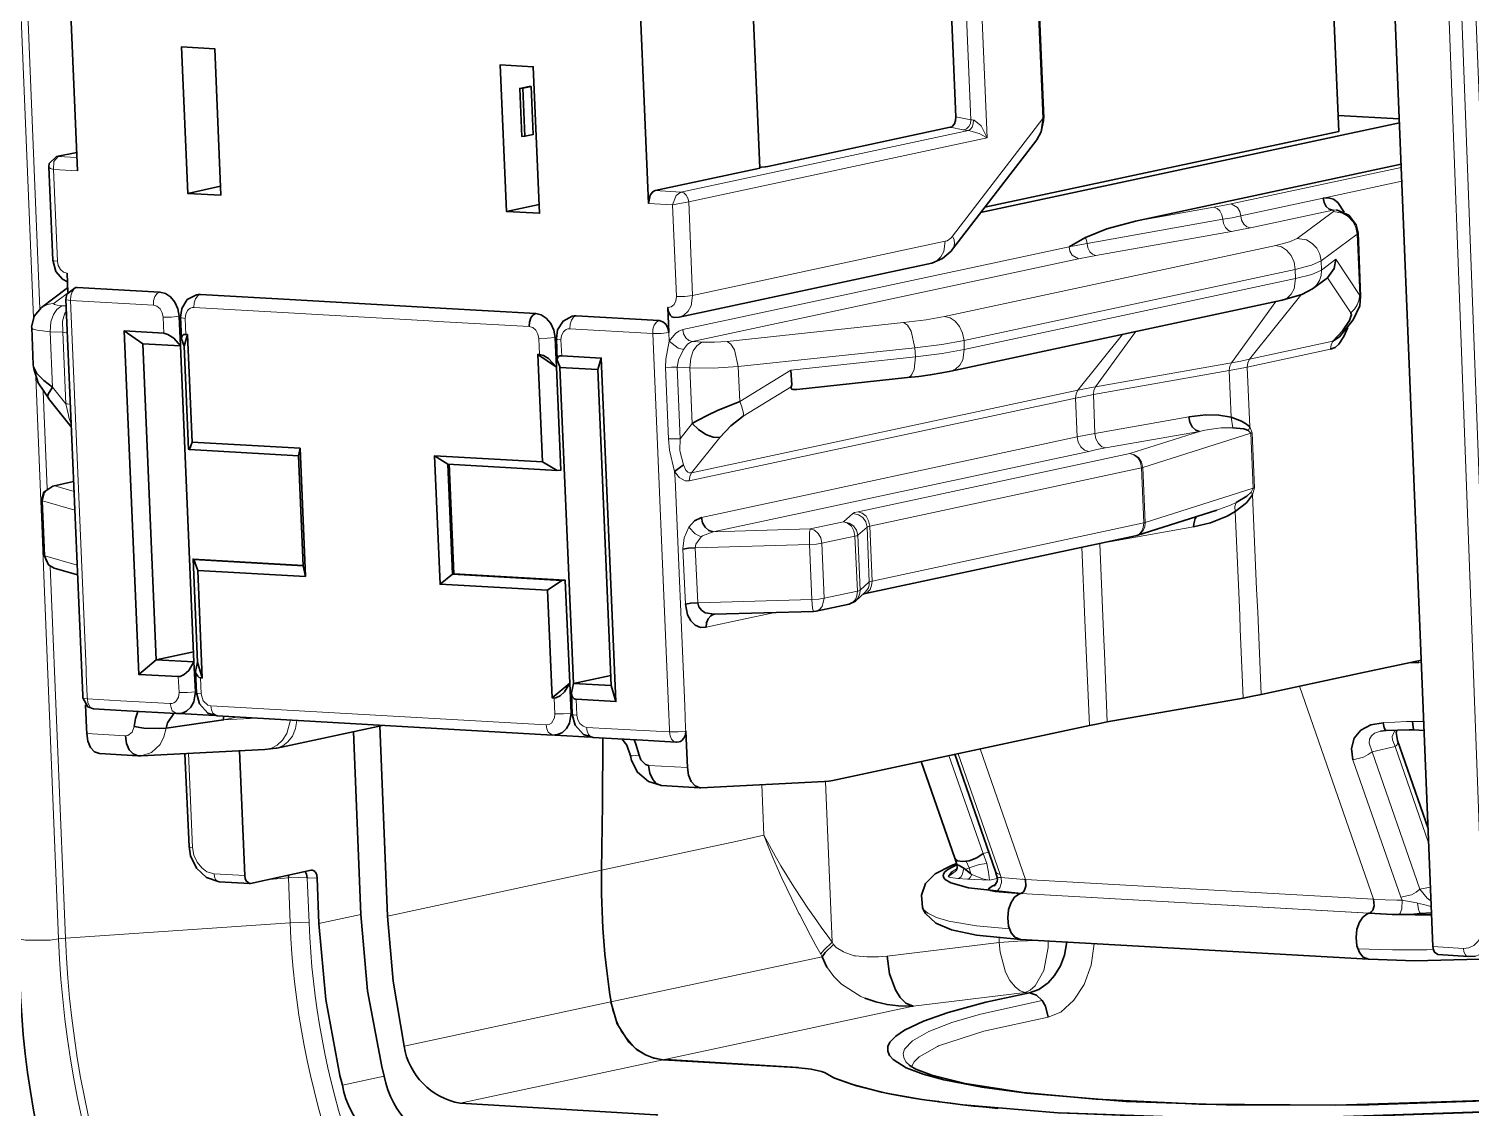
# Model space of a CAD drawing. Header units: millimetres. Extents: x 0 to 174, y 0 to 33.
# Drawn here: x 27.032 to 28.26, y 23.121 to 24.04 of the extents above; entities that cross this region are included whole.
import ezdxf

# ---------------------------------------------------------------- set-up
doc = ezdxf.new("R2010")
doc.units = ezdxf.units.MM
doc.layers.add('PDF_Geomertry', color=7, linetype='Continuous', true_color=0x405f80)

msp = doc.modelspace()

# ---------------------------------------------------------------- linework, layer by layer
at = {"layer": 'PDF_Geomertry', "color": 7, "lineweight": 35}
for points in [[(28.1146, 22.5858), (28.114, 22.5888), (28.1144, 22.5924), (28.1151, 22.5938), (28.1154, 22.5942), (28.116, 22.5946), (28.1567, 22.6299), (28.1944, 22.6699, 0.187054), (28.3565, 23.1888), (28.1872, 27.3611, 0.271753), (27.7608, 28.0757, 0.095127), (27.571, 28.1256), (27.4204, 28.1346), (27.3932, 28.1354), (27.366, 28.1347), (27.339, 28.1324), (27.3125, 28.1285), (27.2958, 28.1253), (27.2911, 28.1242)], [(26.8547, 27.4378), (27.024, 23.2654, 0.342168), (27.5971, 22.5074)], [(28.1471, 27.3603), (28.3164, 23.1879, -0.289356), (28.0133, 22.5775)], [(27.5161, 23.0432, 0.354822), (27.4785, 23.0814), (27.3976, 23.0863, -0.319494), (27.3346, 23.1479), (27.3325, 23.1562), (27.3204, 23.2208), (27.3147, 23.2857), (27.3083, 23.4414)], [(27.3308, 23.4463), (27.3374, 23.2843), (27.3421, 23.2288), (27.3515, 23.1736, 0.319465), (27.3993, 23.125), (27.5658, 23.115), (27.5667, 23.115), (27.5676, 23.1149)], [(27.3619, 23.0786, -0.318774), (27.299, 23.1403), (27.2969, 23.1486), (27.2849, 23.2132), (27.279, 23.2781), (27.2775, 23.3165), (27.2771, 23.3192), (27.2763, 23.3213), (27.2756, 23.3221), (27.2749, 23.3228), (27.274, 23.3232), (27.2732, 23.3233), (27.2725, 23.3233), (27.2208, 23.3122), (27.2204, 23.3121), (27.22, 23.3121), (27.2171, 23.3142), (27.2161, 23.3164), (27.2158, 23.319), (27.2115, 23.425)]]:
    msp.add_lwpolyline(points, format="xyb", dxfattribs=at)
at = {"layer": 'PDF_Geomertry', "color": 7, "lineweight": 13}
for points in [[(28.2106, 22.6888, 0.187268), (28.3688, 23.1951), (28.3697, 23.1958), (28.3707, 23.1964), (28.2012, 27.3688), (28.2004, 27.3682), (28.1994, 27.3676, 0.2722), (27.7833, 28.065)], [(28.144, 22.5436, 0.29997), (28.4861, 23.2122), (28.591, 23.2347), (28.4217, 27.4071), (28.3168, 27.3846)], [(28.431, 23.209), (28.4601, 23.2092), (28.4861, 23.2122), (28.3168, 27.3846), (28.2908, 27.3817), (28.2617, 27.3814), (28.431, 23.209, -0.28073), (28.1314, 22.5878)], [(28.1151, 22.5939), (28.1064, 22.5899, 0.242631), (28.3518, 23.1876), (28.3565, 23.1888), (28.3688, 23.1951), (28.1994, 27.3676), (28.1872, 27.3611), (28.1825, 27.3601)], [(27.3976, 22.9074, -0.146976), (27.2706, 23.2786), (27.269, 23.3169), (27.2775, 23.3165)], [(27.2706, 23.2786), (27.2629, 23.2788), (27.2546, 23.2785, 0.151307), (27.3915, 22.8886)]]:
    msp.add_lwpolyline(points, format="xyb", dxfattribs=at)
at = {"layer": 'PDF_Geomertry', "color": 7, "lineweight": 35}
for points in [[(28.2633, 23.2503), (28.2575, 23.2499), (28.2315, 23.2515), (28.2286, 23.2535), (28.2276, 23.2557), (28.2272, 23.2583), (28.1785, 24.4601), (28.1797, 24.4658), (28.1811, 24.4679), (28.1819, 24.4686), (28.1829, 24.4689), (28.2346, 24.48), (28.2354, 24.4803), (28.2364, 24.481), (28.2378, 24.4829), (28.2387, 24.4857), (28.239, 24.4888), (28.1212, 27.3899)], [(28.1294, 24.3678), (28.1471, 23.9524), (27.8458, 23.8879)], [(27.8938, 23.9521), (27.8953, 23.9615), (27.8951, 23.9633), (27.8957, 23.9635), (27.896, 23.9636), (27.896, 23.9636), (27.8824, 24.2853)], [(27.0629, 24.1664), (27.0735, 23.9188)], [(27.6542, 23.9217), (27.6558, 23.9219), (27.6589, 23.9222), (27.6612, 23.9226), (27.8162, 23.956), (27.8174, 23.9562), (27.8183, 23.9569), (27.8199, 23.959), (27.821, 23.9618), (27.8211, 23.9649), (27.8125, 24.1676), (27.8124, 24.1693)], [(27.6451, 24.1335), (27.6542, 23.9211), (27.5651, 23.9021), (27.564, 23.9017), (27.5629, 23.9008), (27.5611, 23.8983), (27.5596, 23.8911), (27.549, 24.1388), (27.5501, 24.1322), (27.5525, 24.1267), (27.5556, 24.1232), (27.5599, 24.1217), (27.5835, 24.1203)], [(27.1674, 23.8997), (27.1956, 23.8982), (27.1903, 24.0229), (27.1621, 24.0246), (27.1674, 23.8997), (27.1953, 23.9057)], [(27.4386, 23.8843), (27.4669, 23.8828), (27.4615, 24.0075), (27.4333, 24.0092), (27.4386, 23.8843), (27.4665, 23.8903)], [(27.4525, 23.9892), (27.4543, 23.9483), (27.4614, 23.9499), (27.4597, 23.9907)], [(27.4499, 23.989), (27.4517, 23.9482), (27.4543, 23.9483)], [(28.1986, 23.9631), (28.1465, 23.966)], [(27.8422, 23.8833), (28.1988, 23.9597)], [(27.8939, 23.9522), (27.8958, 23.9617), (27.8958, 23.9636)], [(27.89, 23.9454), (27.8183, 23.8521), (27.8171, 23.8504), (27.8097, 23.8442), (27.8007, 23.8404), (27.5856, 23.7944), (27.5813, 23.794), (27.5793, 23.7947), (27.5783, 23.7956), (27.5776, 23.7967), (27.5764, 23.7993), (27.576, 23.8026), (27.5768, 23.7811), (27.5761, 23.785), (27.5742, 23.7882), (27.5717, 23.7904), (27.5686, 23.7914), (27.4981, 23.7954), (27.4964, 23.7954), (27.4947, 23.7951), (27.4868, 23.791), (27.4822, 23.7835), (27.4811, 23.776), (27.4819, 23.7576)], [(27.0728, 23.9346), (27.0557, 23.931), (27.0494, 23.9251), (27.0492, 23.9224), (27.0525, 23.8428), (27.0551, 23.8332), (27.0608, 23.8265), (27.065, 23.8243)], [(28.2003, 23.9246), (27.974, 23.8761), (27.9496, 23.8696), (27.9315, 23.8622), (27.9229, 23.8574), (27.9175, 23.8542)], [(28.1517, 23.8836), (28.1463, 23.8919), (28.1425, 23.8947), (28.1382, 23.8958), (28.1338, 23.8956), (28.1346, 23.8918), (28.1364, 23.8886), (28.139, 23.8863), (28.1421, 23.8854)], [(28.1453, 23.8856), (28.1556, 23.8811), (28.1619, 23.8728), (28.1635, 23.8661), (28.1657, 23.8118), (28.165, 23.8128)], [(27.8168, 23.7483), (28.0989, 23.8087), (28.1157, 23.8135), (28.1247, 23.8183), (28.1365, 23.8269), (28.1376, 23.8279), (28.1432, 23.8358), (28.1447, 23.8436)], [(27.0653, 23.8154), (27.0646, 23.8317)], [(27.049, 23.725), (27.0401, 23.7385), (27.0362, 23.7503), (27.0358, 23.7536), (27.0346, 23.7854), (27.0344, 23.7858), (27.0367, 23.7951), (27.0428, 23.8025), (27.0651, 23.8192)], [(27.4579, 23.7864), (27.4582, 23.7901), (27.4594, 23.7936), (27.4612, 23.7961), (27.4624, 23.7969), (27.4635, 23.7974), (27.3825, 23.8019), (27.2592, 23.809), (27.1781, 23.8136), (27.1764, 23.8136), (27.1747, 23.8133), (27.1669, 23.8092), (27.1622, 23.8017), (27.1612, 23.7942), (27.1619, 23.7758)], [(28.1574, 23.7981), (28.1575, 23.7976), (28.1578, 23.7964), (28.1575, 23.7949), (28.1562, 23.7914), (28.1504, 23.7826), (28.1421, 23.7738), (28.1476, 23.7775), (28.1593, 23.7919), (28.1649, 23.8038), (28.1657, 23.8119)], [(27.4818, 23.6638), (27.4849, 23.6639), (27.4811, 23.7517), (27.4653, 23.7626), (27.4668, 23.7625), (27.4703, 23.7615), (27.4743, 23.7592), (27.4811, 23.7517), (27.48, 23.7769), (27.4789, 23.7832), (27.4764, 23.7889), (27.4725, 23.7933), (27.4682, 23.7962), (27.4635, 23.7974)], [(27.129, 23.7717), (27.1611, 23.7699), (27.1554, 23.7764), (27.1504, 23.7794), (27.1479, 23.7804), (27.1469, 23.7807), (27.1132, 23.7826), (27.1256, 23.4901), (27.1593, 23.4882), (27.1608, 23.4883), (27.1644, 23.49), (27.1682, 23.4935), (27.1726, 23.5007), (27.1404, 23.5025), (27.1256, 23.4901)], [(27.1722, 23.5093), (27.1404, 23.5025), (27.129, 23.7717), (27.1132, 23.7826)], [(28.1547, 23.7854), (28.1515, 23.7778), (28.1471, 23.7713), (28.1439, 23.7685), (28.1401, 23.7669)], [(27.1688, 23.6815), (27.1681, 23.6818), (27.1643, 23.7696)], [(27.1797, 23.4871), (27.1758, 23.5786), (27.2675, 23.5735), (27.2629, 23.6826), (27.1711, 23.6879), (27.1672, 23.7796)], [(27.4692, 23.671), (27.4653, 23.7626)], [(27.5193, 23.7594), (27.4857, 23.7614), (27.484, 23.7613), (27.4833, 23.761), (27.4828, 23.7606), (27.4824, 23.76), (27.4821, 23.7593), (27.4819, 23.7576), (27.4843, 23.7514)], [(27.5318, 23.4669), (27.5193, 23.7594), (27.5164, 23.7496)], [(27.0361, 23.7521), (27.039, 23.7462), (27.0449, 23.7403), (27.0521, 23.7347), (27.0486, 23.7288), (27.0482, 23.7265), (27.0488, 23.7249), (27.0682, 23.7008)], [(27.5275, 23.4892), (27.4957, 23.4824), (27.5278, 23.4806), (27.5164, 23.7496), (27.4842, 23.7514), (27.4957, 23.4824), (27.494, 23.4743), (27.4943, 23.4721), (27.4951, 23.4704), (27.4957, 23.4699), (27.4964, 23.4693), (27.4972, 23.469), (27.4981, 23.4689), (27.5318, 23.4669), (27.5278, 23.4806)], [(27.6807, 23.7492), (27.6815, 23.7368), (27.6811, 23.735), (27.681, 23.7344), (27.681, 23.734), (27.681, 23.7336), (27.6813, 23.7333), (27.6817, 23.7331), (27.6828, 23.7326), (27.6835, 23.7326), (27.6857, 23.7326)], [(27.6857, 23.7328), (27.78, 23.7428), (27.7897, 23.7439), (27.7994, 23.7451), (27.8092, 23.7468), (27.8168, 23.7482)], [(27.6372, 23.7224), (27.6281, 23.7189), (27.6189, 23.715), (27.61, 23.7108), (27.6012, 23.7062), (27.5968, 23.7038), (27.6021, 23.6985), (27.6083, 23.6943), (27.6147, 23.6921), (27.6203, 23.6918)], [(27.6401, 23.7099), (27.6296, 23.7018), (27.6203, 23.6919)], [(28.0285, 23.6969), (28.0253, 23.6982), (28.0224, 23.701), (28.0204, 23.7049), (28.0196, 23.7094), (28.034, 23.711), (28.0449, 23.7108), (28.0556, 23.7092), (28.0644, 23.7058), (28.0685, 23.7033), (28.0713, 23.7008)], [(28.0569, 23.7001), (28.0662, 23.6993), (28.0704, 23.6978)], [(27.1711, 23.6879), (27.1688, 23.6815), (27.2617, 23.6763), (27.2629, 23.6826)], [(27.2657, 23.5826), (27.2617, 23.6763)], [(27.4776, 23.4701), (27.4737, 23.5617), (27.3821, 23.5669), (27.3774, 23.6761)], [(27.3821, 23.5669), (27.3928, 23.5754), (27.3887, 23.669)], [(27.4737, 23.5617), (27.4857, 23.5701), (27.3928, 23.5754), (27.3939, 23.5757), (27.39, 23.6693)], [(27.5893, 23.6686), (27.5818, 23.6629), (27.5818, 23.6629)], [(27.0701, 23.6543), (27.0524, 23.6504), (27.0449, 23.6453), (27.0429, 23.6383), (27.045, 23.5915), (27.0488, 23.5833), (27.0535, 23.5807), (27.0736, 23.5749)], [(28.0738, 23.6431), (28.0685, 23.6363), (28.059, 23.6288), (28.0521, 23.6249), (28.0379, 23.6193), (28.0235, 23.6158), (28.0236, 23.6183), (28.025, 23.6229), (28.0263, 23.6246)], [(28.0726, 23.6454), (28.0688, 23.6419), (28.0597, 23.6365)], [(27.5938, 23.6156), (27.5987, 23.621), (27.6046, 23.6238), (27.6056, 23.6193), (27.6078, 23.6154), (27.611, 23.6126), (27.6146, 23.6115)], [(28.0433, 23.63), (27.9753, 23.6085), (27.9742, 23.6082), (27.7429, 23.5586), (27.7424, 23.5585)], [(27.5994, 23.5979), (27.5936, 23.5975), (27.5889, 23.5968)], [(27.1757, 23.5006), (27.1719, 23.5883), (27.1726, 23.5879)], [(27.1719, 23.5883), (27.2657, 23.5829)], [(27.2675, 23.5735), (27.2657, 23.5826), (27.1726, 23.5879), (27.1758, 23.5786)], [(27.3939, 23.5757), (27.4887, 23.5703)], [(27.174, 23.4925), (27.1749, 23.4743), (27.1774, 23.465), (27.1844, 23.4572), (27.1924, 23.4547), (27.4778, 23.4385), (27.4821, 23.4388), (27.4863, 23.4406), (27.4897, 23.4439), (27.4924, 23.4485), (27.4936, 23.4572), (27.4925, 23.4825), (27.4887, 23.5703), (27.4857, 23.5701)], [(27.6156, 23.5413), (27.614, 23.5407), (27.6126, 23.5399), (27.6104, 23.5375), (27.609, 23.534), (27.6086, 23.5303), (27.6039, 23.5301), (27.5994, 23.5321), (27.5957, 23.5356), (27.5928, 23.5408), (27.591, 23.55), (27.5956, 23.5507), (27.6015, 23.5511), (27.6024, 23.5476), (27.6047, 23.5447), (27.6079, 23.5426), (27.6154, 23.5413), (27.7001, 23.5436), (27.7022, 23.5439), (27.7304, 23.55), (27.7357, 23.5526), (27.7438, 23.5597)], [(27.5122, 23.4365), (27.5546, 23.4342), (27.5829, 23.4325), (27.5833, 23.4325), (27.5856, 23.4326), (27.5868, 23.4331), (27.5879, 23.4337), (27.5897, 23.4358), (27.591, 23.4386), (27.5912, 23.4419), (27.5926, 23.4108), (27.5936, 23.4042), (27.596, 23.3988), (27.5992, 23.3953), (27.6033, 23.3936), (27.6037, 23.3936), (27.604, 23.3936), (27.7093, 23.3989), (27.7129, 23.3992), (27.7164, 23.3999), (27.9349, 23.4467), (27.9422, 23.4481), (27.95, 23.4496), (28.0657, 23.47), (28.0736, 23.4715), (28.081, 23.4731), (28.1653, 23.4911), (28.2174, 23.5022)], [(28.2081, 23.5003), (28.215, 23.5)], [(27.494, 23.4743), (27.4947, 23.4561), (27.4972, 23.4468), (27.5043, 23.439), (27.5124, 23.4365)], [(27.1143, 23.4379), (27.1153, 23.4314), (27.1176, 23.426), (27.1208, 23.4225), (27.125, 23.4208), (27.0921, 23.4228), (27.0879, 23.4243), (27.0847, 23.4278), (27.0824, 23.4333), (27.0814, 23.4399), (27.0811, 23.4446), (27.0803, 23.4642)], [(27.1249, 23.4586), (27.1228, 23.4525), (27.1217, 23.4457)], [(27.1554, 23.4568), (27.15, 23.449), (27.1489, 23.4442), (27.1979, 23.4514), (27.1979, 23.4529), (27.1981, 23.4544)], [(27.1903, 23.455), (27.16, 23.4567)], [(28.21, 23.4501), (28.2106, 23.4429), (28.2197, 23.4424)], [(27.149, 23.4444), (27.1433, 23.4439), (27.1301, 23.4443), (27.1217, 23.4458)], [(27.1251, 23.4208), (27.1278, 23.4208), (27.2329, 23.4261), (27.2426, 23.4274), (27.2431, 23.4274), (27.3332, 23.4467)], [(27.5103, 23.4368), (27.4799, 23.4385)], [(28.2106, 23.4429), (28.2071, 23.4428), (28.1972, 23.4425), (28.1874, 23.4422), (28.1872, 23.4422), (28.1868, 23.4425), (28.1865, 23.4431), (28.1858, 23.4446), (28.185, 23.449), (28.1743, 23.4472), (28.1658, 23.4425), (28.1601, 23.4357), (28.1578, 23.4269), (28.1592, 23.4175)], [(28.1874, 23.4422), (28.1826, 23.4418)], [(28.2232, 23.359), (28.1972, 23.4337), (28.1961, 23.4406), (28.1964, 23.4425)], [(27.5196, 23.3233), (27.5203, 23.3797), (27.5208, 23.436)], [(27.5706, 23.3956), (27.5594, 23.3988), (27.5501, 23.4068), (27.5451, 23.4169), (27.5443, 23.4207), (27.541, 23.4299), (27.5368, 23.4351)], [(27.5472, 23.4346), (27.5489, 23.4307), (27.5515, 23.4212), (27.5529, 23.4174), (27.5571, 23.4133), (27.5596, 23.4126), (27.5607, 23.4061), (27.5631, 23.4007), (27.5662, 23.3971), (27.5704, 23.3956), (27.6033, 23.3936)], [(27.2201, 23.3121), (27.194, 23.3136), (27.1832, 23.3171), (27.1747, 23.325), (27.1697, 23.3357), (27.1685, 23.3435), (27.165, 23.4226)], [(27.8203, 23.3336), (27.7917, 23.416)], [(27.8203, 23.4221), (27.8549, 23.3224), (27.8565, 23.316), (27.8564, 23.3139), (27.8539, 23.3099)], [(27.8762, 23.2643), (27.8388, 23.2681), (27.8174, 23.2725), (27.804, 23.2783), (27.7954, 23.2865), (27.794, 23.2888), (27.7928, 23.2917), (27.7918, 23.3021), (27.7954, 23.3121), (27.8035, 23.3203), (27.8168, 23.3272), (27.8218, 23.329)], [(28.2261, 23.2854), (28.2221, 23.2854), (28.2122, 23.2854), (28.2024, 23.2856), (28.1925, 23.2858), (28.1826, 23.2861), (28.1728, 23.2867), (28.1711, 23.286), (28.1676, 23.2835), (28.1647, 23.2792), (28.1625, 23.2731), (28.1618, 23.266), (28.1625, 23.259), (28.1647, 23.2533), (28.1678, 23.2494), (28.1725, 23.2475), (27.8761, 23.2643), (27.8714, 23.2663), (27.8683, 23.2701), (27.8661, 23.2758), (27.8654, 23.2829), (27.8661, 23.29), (27.8683, 23.296), (27.8712, 23.3004), (27.8747, 23.3029), (27.8764, 23.3035), (27.8319, 23.3083), (27.8168, 23.3126), (27.8122, 23.3154), (27.811, 23.3168), (27.8104, 23.319), (27.8107, 23.32), (27.8119, 23.3219), (27.8143, 23.324), (27.8222, 23.3281)], [(27.8339, 23.3203), (27.8293, 23.3239), (27.8279, 23.325), (27.8239, 23.3274), (27.8226, 23.3279), (27.8222, 23.3281), (27.8221, 23.3282), (27.8203, 23.3338), (27.8204, 23.3332), (27.8213, 23.3322), (27.8226, 23.3315), (27.8267, 23.3308), (27.8325, 23.3315), (27.8389, 23.3339), (27.8443, 23.3375)], [(27.8224, 23.3253), (27.8221, 23.3282)], [(27.2531, 23.3168), (27.2531, 23.3192)], [(27.269, 23.3169), (27.2685, 23.3199), (27.2674, 23.3222)], [(27.8176, 23.3219), (27.8149, 23.3181)], [(27.8215, 23.3232), (27.8224, 23.3251)], [(27.8804, 23.3156), (27.8808, 23.3099), (27.8797, 23.3064), (27.8787, 23.305), (27.8776, 23.304), (27.8765, 23.3035), (27.8651, 23.3043), (27.8547, 23.3053), (27.8506, 23.306), (27.8493, 23.3067), (27.849, 23.3069), (27.849, 23.3074), (27.849, 23.3076), (27.8496, 23.3082), (27.8525, 23.31), (27.8551, 23.3111)], [(27.8779, 23.3161), (27.8781, 23.3158)], [(28.2261, 23.2872), (28.2168, 23.2864), (28.2081, 23.2858), (28.1983, 23.2857), (28.1926, 23.2858), (28.1828, 23.2863), (28.1729, 23.2867), (28.1742, 23.2872), (28.1751, 23.2881), (28.1761, 23.2894), (28.1772, 23.2931), (28.1768, 23.2988)], [(27.7171, 23.26), (27.71, 23.2532), (27.7074, 23.2497), (27.7114, 23.2408), (27.7118, 23.2403)], [(27.8918, 23.2218), (27.8997, 23.2275), (27.9051, 23.2336), (27.9103, 23.2419), (27.9137, 23.2511), (27.9153, 23.2608), (27.9153, 23.2621)], [(27.7438, 23.2143), (27.7531, 23.2113), (27.7626, 23.209), (27.7724, 23.2078), (27.7822, 23.2075), (27.7847, 23.2076), (27.7787, 23.2103), (27.7739, 23.2151), (27.7699, 23.2214), (27.7647, 23.2351), (27.7626, 23.2501)], [(28.2893, 23.2481), (28.2119, 23.2462), (28.1726, 23.2475)], [(28.2881, 23.1276), (28.1726, 23.1236), (28.0597, 23.1233), (27.966, 23.1265), (27.8813, 23.1335), (27.8433, 23.1386), (27.8108, 23.1449), (27.7932, 23.1497), (27.779, 23.1551), (27.7679, 23.1621), (27.7647, 23.1657), (27.7632, 23.1694), (27.7633, 23.1732), (27.7651, 23.1771), (27.77, 23.1822), (27.7774, 23.1872), (27.7935, 23.1949), (27.8146, 23.2022), (27.8467, 23.211), (27.8839, 23.219)], [(27.8996, 23.1982), (27.8975, 23.2076), (27.8947, 23.2125), (27.8897, 23.2171), (27.8839, 23.219), (27.8917, 23.2218)], [(27.8568, 23.1206), (27.8471, 23.1215), (27.8372, 23.1225), (27.8364, 23.1226), (27.8267, 23.1236), (27.8169, 23.1249), (27.8071, 23.1261), (27.8063, 23.1263), (27.7964, 23.1275), (27.7867, 23.129), (27.7769, 23.1307), (27.7674, 23.1325), (27.7579, 23.1344), (27.7332, 23.1408), (27.7188, 23.1461), (27.7179, 23.1464), (27.7093, 23.151), (27.7068, 23.1521), (27.6981, 23.154), (27.6849, 23.1553), (27.5719, 23.1619), (27.5642, 23.1633), (27.5569, 23.1661), (27.5494, 23.1707), (27.5429, 23.1769), (27.5329, 23.1925), (27.5276, 23.2113)], [(28.2881, 23.1278), (28.1446, 23.1233), (28.0281, 23.1243), (27.9403, 23.1285), (27.8786, 23.1342), (27.829, 23.1417), (27.8007, 23.1488), (27.7871, 23.154), (27.7822, 23.1569), (27.7815, 23.1575)], [(28.2694, 23.1175), (28.126, 23.1129), (28.005, 23.1132), (27.9099, 23.1169), (28.0196, 23.1129), (28.1575, 23.1135), (28.2694, 23.1175), (28.2696, 23.1174), (28.1438, 23.1131), (28.0215, 23.1128), (27.9081, 23.1168), (27.8272, 23.1236), (27.7922, 23.1282), (27.7618, 23.1336), (27.7367, 23.1399), (27.7174, 23.1467), (27.7093, 23.151)]]:
    msp.add_lwpolyline(points, dxfattribs=at)
at = {"layer": 'PDF_Geomertry', "color": 7, "lineweight": 13}
for points in [[(28.1785, 24.4601), (28.2085, 24.4581), (28.2146, 24.4564), (28.2192, 24.4531), (28.2229, 24.4482), (28.2256, 24.4421), (28.2265, 24.4356), (28.2697, 23.2769), (28.2683, 23.2679), (28.2658, 23.2629), (28.2622, 23.2593), (28.2579, 23.2572), (28.2532, 23.2567), (28.2272, 23.2583)], [(28.2532, 23.2567), (28.2537, 23.2538), (28.2549, 23.2514), (28.2556, 23.2506), (28.2565, 23.25), (28.2574, 23.2499), (28.2583, 23.2499), (28.2637, 23.2503), (28.2689, 23.2524), (28.2733, 23.256), (28.2771, 23.261), (28.2796, 23.2672), (28.2807, 23.2775), (28.2949, 23.2806), (28.2483, 24.4385), (28.2375, 24.4361), (28.2807, 23.2775), (28.2756, 23.2769), (28.2697, 23.2769)], [(27.036, 23.7936), (27.0143, 24.3257)], [(27.0414, 23.8014), (27.0201, 24.3253)], [(27.8183, 23.8521), (27.8194, 23.8543), (27.8199, 23.8569), (27.8196, 23.86), (27.8183, 23.8632), (27.8951, 23.9633), (27.8815, 24.2849), (27.8821, 24.2851), (27.8822, 24.2851), (27.8824, 24.2853)], [(27.5421, 24.2663), (27.5525, 24.2594), (27.5576, 24.2533), (27.5617, 24.246), (27.5644, 24.2378), (27.5656, 24.2292), (27.5729, 24.2293), (27.5793, 24.23), (27.5838, 24.1267), (27.8379, 24.1811), (27.8479, 23.9471), (27.5938, 23.8926), (27.5971, 23.8128), (27.5906, 23.8119), (27.5833, 23.8119), (27.58, 23.8899), (27.5596, 23.8911)], [(27.8275, 23.9538), (27.8293, 23.9535), (27.8318, 23.9533), (27.8326, 23.9536), (27.8336, 23.9543), (27.835, 23.9562), (27.836, 23.959), (27.8362, 23.9621), (27.835, 23.9622), (27.834, 23.9624), (27.8254, 24.1651), (27.8264, 24.165), (27.8275, 24.1649), (27.8272, 24.1674), (27.8262, 24.1696), (27.825, 24.171), (27.8235, 24.1717)], [(27.8211, 23.9649), (27.834, 23.9624), (27.8336, 23.9593), (27.8322, 23.9565), (27.8301, 23.9546), (27.8289, 23.954), (27.8275, 23.9538), (27.8162, 23.956)], [(27.8362, 23.9621), (27.8368, 23.9619), (27.8426, 23.9571), (27.8479, 23.9471), (27.8411, 23.9506), (27.8318, 23.9533), (27.5871, 23.9008), (27.5651, 23.9021)], [(27.0557, 23.931), (27.0564, 23.931), (27.0571, 23.931), (27.0533, 23.9268), (27.0531, 23.9199), (27.0504, 23.921), (27.0494, 23.9217), (27.0492, 23.9221), (27.0492, 23.9224)], [(27.0729, 23.9301), (27.0571, 23.931), (27.0728, 23.9344)], [(27.0525, 23.8428), (27.0525, 23.8428), (27.0525, 23.8426), (27.0526, 23.8426), (27.0528, 23.8425), (27.0536, 23.8422), (27.0564, 23.8419), (27.0531, 23.9199), (27.0735, 23.9188)], [(28.0408, 23.8879), (28.0483, 23.8893), (28.0554, 23.8907), (28.2003, 23.9218)], [(28.2008, 23.91), (28.1338, 23.8956), (28.0636, 23.8806), (28.0629, 23.8843), (28.061, 23.8876), (28.0554, 23.8907)], [(27.974, 23.8761), (28.0408, 23.8879), (28.0436, 23.8869), (28.046, 23.8847), (28.0476, 23.8814), (28.0483, 23.8776), (28.0563, 23.879), (28.0636, 23.8806), (28.0644, 23.8768), (28.0662, 23.8735), (28.0689, 23.8712), (28.0719, 23.8704)], [(28.1426, 23.8842), (28.1428, 23.8843), (28.1429, 23.8846), (28.1429, 23.8846), (28.1429, 23.8847), (28.1429, 23.8847), (28.1429, 23.8849), (28.1428, 23.885), (28.1424, 23.8853), (28.1421, 23.8854), (28.0719, 23.8704), (28.0642, 23.8688), (28.0558, 23.8672)], [(28.0989, 23.8087), (28.1031, 23.8104), (28.1067, 23.8138), (28.1092, 23.8183), (28.1104, 23.8271), (28.1243, 23.8307), (28.1324, 23.8344), (28.1321, 23.8422), (28.1628, 23.865), (28.1617, 23.8707), (28.1592, 23.8757), (28.1551, 23.8799), (28.1503, 23.8828), (28.1426, 23.8842), (28.1118, 23.8614)], [(28.1453, 23.8856), (28.1421, 23.8854)], [(27.8122, 23.8589), (27.5971, 23.8128), (27.5958, 23.804), (27.5932, 23.7994), (27.5897, 23.7961), (27.5856, 23.7944)], [(27.8007, 23.8404), (27.8049, 23.8422), (27.8083, 23.8456), (27.8108, 23.8501), (27.8122, 23.8589), (27.8139, 23.8594), (27.8169, 23.8615), (27.8183, 23.8632)], [(28.0936, 23.8553), (28.1051, 23.8583), (28.1118, 23.8614), (28.1196, 23.86), (28.1244, 23.8571), (28.1283, 23.8529), (28.131, 23.8478), (28.1321, 23.8422), (28.124, 23.8385), (28.1101, 23.8349), (28.109, 23.8411), (28.1065, 23.8468), (28.1026, 23.8513), (28.0983, 23.8542), (28.0936, 23.8553), (27.8115, 23.7949)], [(27.9315, 23.8622), (27.9324, 23.8597), (27.9328, 23.8571), (27.9249, 23.8557), (27.9175, 23.8542), (27.9182, 23.8504), (27.9201, 23.8471), (27.9257, 23.8439), (27.9328, 23.8454), (27.9403, 23.8468)], [(28.1247, 23.8183), (28.1281, 23.8215), (28.1306, 23.8254), (28.1321, 23.8299), (28.1324, 23.8344), (28.1447, 23.8436), (28.165, 23.8128), (28.1628, 23.865), (28.1633, 23.8656), (28.1633, 23.8658), (28.1635, 23.8661)], [(27.5888, 23.7838), (27.5854, 23.7825), (27.5824, 23.7804), (27.5771, 23.7738), (27.5847, 23.7679), (27.5893, 23.7668), (27.5928, 23.7714), (27.5949, 23.7728), (27.5969, 23.7735), (27.5939, 23.7744), (27.5912, 23.7767), (27.5894, 23.78), (27.5888, 23.7838), (27.9175, 23.8542)], [(27.6058, 23.7731), (27.5969, 23.7735), (27.9257, 23.8439)], [(27.0564, 23.8419), (27.0571, 23.8382), (27.059, 23.8349), (27.0617, 23.8326), (27.0646, 23.8317)], [(27.0731, 23.8196), (27.0718, 23.8192), (27.0707, 23.8183), (27.0689, 23.8158), (27.0678, 23.8124), (27.0675, 23.8085), (27.0642, 23.809), (27.0637, 23.8092), (27.0636, 23.8092), (27.0636, 23.8093), (27.0636, 23.8094)], [(28.165, 23.8128), (28.1643, 23.8086), (28.1628, 23.8047), (28.1604, 23.8011), (28.1574, 23.7981), (28.1376, 23.8279)], [(27.0647, 23.8143), (27.0537, 23.8063), (27.0479, 23.8051), (27.0428, 23.8025)], [(27.0537, 23.8063), (27.0535, 23.806), (27.0533, 23.8058), (27.0533, 23.8057), (27.0533, 23.8057), (27.0533, 23.8056), (27.0535, 23.8054), (27.054, 23.805), (27.0563, 23.8044), (27.0611, 23.804), (27.0594, 23.8033), (27.056, 23.8008), (27.0531, 23.7965), (27.0508, 23.7904), (27.0501, 23.7819), (27.0611, 23.7814), (27.0636, 23.7206), (27.065, 23.7204), (27.0669, 23.72), (27.0674, 23.7199)], [(27.1469, 23.7807), (27.1463, 23.7943), (27.1456, 23.7981), (27.1438, 23.8014), (27.1411, 23.8036), (27.1381, 23.8046), (27.0675, 23.8085), (27.0808, 23.4947), (27.081, 23.4907), (27.0818, 23.4713), (27.0819, 23.4693), (27.1101, 23.4676), (27.1525, 23.4653), (27.154, 23.4653), (27.1554, 23.4658), (27.1568, 23.4667), (27.1579, 23.4678), (27.1594, 23.4708), (27.1599, 23.4746), (27.1593, 23.4882)], [(27.1436, 23.8156), (27.1424, 23.8151), (27.1414, 23.8143), (27.1394, 23.8118), (27.1383, 23.8083), (27.1381, 23.8046)], [(27.1781, 23.8136), (27.1769, 23.8132), (27.1758, 23.8124), (27.174, 23.8099), (27.1728, 23.8064), (27.1725, 23.8025), (27.171, 23.8025), (27.1696, 23.8019), (27.1682, 23.8011), (27.1671, 23.8), (27.1656, 23.7969), (27.1651, 23.7932), (27.1624, 23.7936), (27.1615, 23.7938), (27.1614, 23.7939), (27.1612, 23.794), (27.1612, 23.794), (27.1612, 23.7942)], [(27.576, 23.8026), (27.5774, 23.8028), (27.5789, 23.8032), (27.5801, 23.804), (27.5814, 23.8051), (27.5829, 23.8082), (27.5833, 23.8119)], [(28.0936, 23.8075), (28.0557, 23.7554), (28.0636, 23.7569), (28.0711, 23.7585), (28.1147, 23.8131)], [(27.0649, 23.7807), (27.0643, 23.7808), (27.0624, 23.7812), (27.0611, 23.7814), (27.0607, 23.791), (27.0624, 23.7968), (27.0631, 23.7982), (27.064, 23.7994)], [(27.0611, 23.804), (27.0637, 23.8039)], [(27.0624, 23.7968), (27.0632, 23.7968), (27.0642, 23.7969)], [(27.1463, 23.7943), (27.1536, 23.7944), (27.1601, 23.7951)], [(27.1657, 23.7796), (27.1651, 23.7932)], [(27.1725, 23.8025), (27.2581, 23.7976), (27.2628, 23.7975), (27.3678, 23.7914), (27.3725, 23.7913), (27.3801, 23.7907), (27.4579, 23.7864), (27.461, 23.7854), (27.4636, 23.7832), (27.4654, 23.7799), (27.4662, 23.7761), (27.4735, 23.7763), (27.48, 23.7769)], [(27.4981, 23.7954), (27.4968, 23.795), (27.4957, 23.7942), (27.4939, 23.7917), (27.4928, 23.7882), (27.4925, 23.7843), (27.491, 23.7843), (27.4894, 23.7838), (27.4882, 23.7829), (27.4871, 23.7818), (27.4854, 23.7788), (27.485, 23.775)], [(27.8168, 23.7483), (27.821, 23.75), (27.8246, 23.7533), (27.8271, 23.7579), (27.8283, 23.7667), (27.8094, 23.7633), (27.7867, 23.7604), (27.7862, 23.7682), (27.8092, 23.7711), (27.8281, 23.7744), (27.8269, 23.7807), (27.8244, 23.7864), (27.8206, 23.7908), (27.8162, 23.7936), (27.8115, 23.7949), (27.7958, 23.7921), (27.7767, 23.7896)], [(27.0681, 23.7031), (27.0662, 23.7088), (27.0657, 23.7108), (27.0636, 23.7206), (27.0521, 23.7347), (27.0501, 23.7819), (27.0392, 23.7832), (27.0358, 23.7842), (27.035, 23.7846), (27.0347, 23.7849), (27.0346, 23.7853), (27.0346, 23.7854)], [(27.5686, 23.7914), (27.5674, 23.791), (27.5664, 23.7901), (27.5644, 23.7876), (27.5633, 23.7842), (27.5631, 23.7803), (27.4925, 23.7843)], [(27.5767, 23.6906), (27.5775, 23.6811), (27.5818, 23.6629), (27.5821, 23.6564), (27.5904, 23.4633), (27.5911, 23.4439), (27.5912, 23.4419), (27.5847, 23.4411), (27.5775, 23.4411), (27.5774, 23.4431), (27.5765, 23.4625), (27.5631, 23.7803), (27.5703, 23.7804), (27.5768, 23.7811), (27.5771, 23.7738), (27.5742, 23.7585), (27.574, 23.7514), (27.579, 23.7517), (27.5838, 23.7517), (27.5864, 23.6907), (27.5968, 23.7038), (27.5947, 23.751), (27.5838, 23.7517), (27.585, 23.7579), (27.5893, 23.7668)], [(27.9742, 23.7819), (27.94, 23.735), (27.9322, 23.7336), (27.925, 23.7321), (27.9629, 23.7796)], [(27.4668, 23.7625), (27.4662, 23.7761)], [(27.4857, 23.7614), (27.485, 23.775), (27.4824, 23.7754), (27.4815, 23.7756), (27.4813, 23.7757), (27.4813, 23.7758), (27.4811, 23.7758), (27.4811, 23.776)], [(27.5861, 23.6575), (27.5908, 23.6549), (27.5942, 23.6549), (27.5946, 23.6586), (27.5961, 23.6617), (27.925, 23.7321), (27.9235, 23.729), (27.9229, 23.7253), (27.9303, 23.7268), (27.9382, 23.7283), (27.9386, 23.7319), (27.94, 23.735), (28.0557, 23.7554), (28.0543, 23.7525), (28.0539, 23.7488), (28.0618, 23.7503), (28.0692, 23.7517), (28.0696, 23.7554), (28.0711, 23.7585), (28.1421, 23.7738), (28.1406, 23.7707), (28.1401, 23.7669), (28.0692, 23.7517), (28.0713, 23.7008), (28.0735, 23.6957), (28.0754, 23.6489), (28.0738, 23.6431), (28.0771, 23.5628), (28.0781, 23.5432), (28.081, 23.4731)], [(27.6264, 23.7736), (27.6158, 23.7729), (27.6058, 23.7731), (27.604, 23.7724), (27.6007, 23.7699), (27.5976, 23.7656), (27.5956, 23.7594), (27.5947, 23.751), (27.6147, 23.7508), (27.636, 23.7522), (27.6372, 23.7224), (27.6807, 23.7492), (27.7867, 23.7604), (27.7856, 23.7497), (27.7836, 23.7454), (27.7825, 23.744), (27.7812, 23.7431), (27.78, 23.7428)], [(27.0358, 23.7536), (27.0361, 23.7521)], [(27.574, 23.7514), (27.5767, 23.6906), (27.5817, 23.6908), (27.5864, 23.6907), (27.5862, 23.681), (27.5865, 23.6792), (27.589, 23.6696), (27.5893, 23.6686), (27.5914, 23.664), (27.5929, 23.6624), (27.5944, 23.6617), (27.5961, 23.6617), (27.6203, 23.6918)], [(27.9486, 23.6829), (28.0285, 23.6969), (28.0331, 23.6981), (28.0428, 23.6996), (28.0469, 23.7), (28.0472, 23.7), (28.0569, 23.7001), (28.0556, 23.7092), (28.0539, 23.7488), (27.9382, 23.7283), (27.9396, 23.6953), (27.9317, 23.6938), (27.9243, 23.6924), (27.9229, 23.7253), (27.5942, 23.6549)], [(27.0632, 23.2654), (27.06, 23.2651), (27.0574, 23.2649), (27.0379, 23.7436)], [(27.6811, 23.735), (27.6401, 23.7099), (27.6403, 23.7124), (27.6387, 23.7188), (27.6372, 23.7224)], [(27.0476, 23.6482), (27.0443, 23.7314)], [(28.0196, 23.7094), (27.9396, 23.6953), (27.9404, 23.6907), (27.9425, 23.6868), (27.9453, 23.684), (27.9486, 23.6829), (27.9412, 23.6815), (27.9343, 23.68)], [(27.7429, 23.5586), (27.7444, 23.559), (27.7458, 23.5599), (27.7481, 23.5624), (27.7494, 23.5657), (27.7499, 23.5696), (27.9811, 23.6192), (27.9792, 23.666), (27.7478, 23.6164), (27.7469, 23.621), (27.7447, 23.6249), (27.7415, 23.6275), (27.7379, 23.6286), (27.9692, 23.6782), (28.0285, 23.6969)], [(28.0742, 23.6486), (27.9824, 23.6194), (27.9804, 23.6663), (28.0722, 23.6954), (28.0704, 23.6976)], [(28.0713, 23.7008), (28.0704, 23.6978)], [(28.0735, 23.6957), (28.0728, 23.6956), (28.0722, 23.6954), (28.0742, 23.6486), (28.0747, 23.6488), (28.0754, 23.6489)], [(27.6046, 23.6238), (27.9243, 23.6924), (27.9253, 23.6878), (27.9275, 23.6839), (27.9307, 23.6811), (27.9343, 23.68), (27.6146, 23.6115), (27.6056, 23.6082), (27.6043, 23.6072)], [(27.5818, 23.6629), (27.586, 23.6576)], [(27.0524, 23.6504), (27.0533, 23.6506), (27.0543, 23.6506), (27.0522, 23.6501), (27.0483, 23.6482), (27.0454, 23.6447), (27.0438, 23.6378), (27.0713, 23.6299)], [(27.0701, 23.654), (27.0543, 23.6506), (27.0706, 23.6458)], [(28.0738, 23.6431), (28.0726, 23.6454), (28.0743, 23.6486)], [(27.0429, 23.6383), (27.0429, 23.6383), (27.0431, 23.6382), (27.0432, 23.6381), (27.0438, 23.6378), (27.0458, 23.591), (27.0732, 23.5831)], [(28.0431, 23.6299), (28.0457, 23.6307), (28.0549, 23.6343), (28.0597, 23.6365), (28.0586, 23.6332), (28.059, 23.6288), (28.0619, 23.5597), (28.0628, 23.5403), (28.0632, 23.5286), (28.0657, 23.47)], [(27.7357, 23.5526), (27.7375, 23.5546), (27.7387, 23.5568), (27.7394, 23.5592), (27.7396, 23.5618), (27.7387, 23.5614), (27.7374, 23.561), (27.7353, 23.6078), (27.7368, 23.6082), (27.7376, 23.6086), (27.7365, 23.6129), (27.734, 23.6165), (27.7303, 23.619), (27.7254, 23.62), (27.7335, 23.6271), (27.735, 23.6279), (27.7379, 23.6286)], [(27.7438, 23.5597), (27.7454, 23.5617), (27.7467, 23.5639), (27.7474, 23.5663), (27.7475, 23.5689), (27.7483, 23.5692), (27.7499, 23.5696), (27.7478, 23.6164), (27.7464, 23.616), (27.7456, 23.6156), (27.7446, 23.62), (27.7421, 23.6236), (27.7383, 23.6261), (27.7335, 23.6271)], [(27.591, 23.55), (27.5889, 23.5968), (27.5889, 23.5969), (27.59, 23.6065), (27.5938, 23.6156), (27.5993, 23.6099), (27.6043, 23.6072), (27.5999, 23.601), (27.5994, 23.5979), (27.6015, 23.5511), (27.6986, 23.5539), (27.6967, 23.6007), (27.5994, 23.5979)], [(27.6146, 23.6115), (27.6972, 23.614), (27.7254, 23.62), (27.729, 23.6189), (27.7322, 23.6163), (27.7344, 23.6124), (27.7353, 23.6078), (27.7072, 23.6018), (27.7092, 23.555), (27.7374, 23.561), (27.7369, 23.5571), (27.7356, 23.5538), (27.7333, 23.5513), (27.7319, 23.5504), (27.7304, 23.55)], [(28.0235, 23.6158), (27.9454, 23.6019)], [(27.9753, 23.6085), (27.9782, 23.61), (27.9806, 23.6125), (27.9819, 23.6158), (27.9824, 23.6194), (27.9818, 23.6193), (27.9811, 23.6192), (27.9807, 23.6153), (27.9793, 23.6119), (27.9771, 23.6094), (27.9757, 23.6086), (27.9742, 23.6082)], [(27.9349, 23.4467), (27.9318, 23.5168), (27.931, 23.5363), (27.9283, 23.5988)], [(27.95, 23.4496), (27.9476, 23.5081), (27.9471, 23.5197), (27.9463, 23.5393), (27.9436, 23.6017)], [(27.045, 23.5915), (27.045, 23.5915), (27.045, 23.5914), (27.0451, 23.5913), (27.0458, 23.591), (27.0464, 23.5876), (27.0481, 23.5846), (27.0504, 23.5822), (27.0535, 23.5807)], [(27.269, 23.3169), (27.2614, 23.3171), (27.2531, 23.3168), (27.2546, 23.2785), (27.0632, 23.2654), (27.0503, 23.5822)], [(27.7022, 23.5439), (27.7037, 23.5444), (27.7051, 23.5453), (27.7074, 23.5478), (27.7092, 23.555), (27.7044, 23.5543), (27.6986, 23.5539), (27.6992, 23.5465), (27.6997, 23.5444), (27.7001, 23.5436)], [(27.6086, 23.5303), (27.6671, 23.5428)], [(28.215, 23.5017), (28.215, 23.5), (28.2175, 23.5001)], [(27.1869, 23.4632), (27.1844, 23.4639), (27.1804, 23.4676), (27.1787, 23.4735), (27.1782, 23.4871)], [(27.1599, 23.4746), (27.1672, 23.4746), (27.1738, 23.4754)], [(27.1749, 23.4743), (27.1749, 23.4743), (27.1749, 23.4742), (27.175, 23.4742), (27.1751, 23.474), (27.176, 23.4738), (27.1787, 23.4735)], [(28.1137, 23.48), (28.1768, 23.2988), (27.8804, 23.3156), (27.8418, 23.4267)], [(27.0781, 23.4701), (27.0781, 23.47), (27.0781, 23.47), (27.0781, 23.4699), (27.0783, 23.4697), (27.0792, 23.4696), (27.0819, 23.4693), (27.0824, 23.466), (27.0836, 23.4632), (27.0844, 23.4622), (27.0853, 23.4614), (27.0862, 23.4608), (27.0872, 23.4607)], [(27.1525, 23.4653), (27.1531, 23.4619), (27.1542, 23.4592), (27.1579, 23.4567)], [(27.4778, 23.4385), (27.474, 23.441), (27.4729, 23.4438), (27.4724, 23.4471), (27.1869, 23.4632), (27.1875, 23.46), (27.1886, 23.4572), (27.1924, 23.4547)], [(27.4724, 23.4471), (27.4749, 23.4474), (27.4769, 23.4486), (27.4796, 23.4532), (27.4799, 23.4564), (27.4793, 23.47)], [(27.4986, 23.4553), (27.4981, 23.4689)], [(27.2261, 23.4528), (27.1979, 23.4514), (27.209, 23.4538)], [(27.2329, 23.4261), (27.2385, 23.4272), (27.2435, 23.4299), (27.2481, 23.434), (27.2517, 23.4397), (27.2549, 23.4511)], [(27.2431, 23.4274), (27.2482, 23.4293), (27.2526, 23.4328), (27.2564, 23.4376), (27.259, 23.4439), (27.2603, 23.4508)], [(27.4799, 23.4564), (27.4871, 23.4564), (27.4936, 23.4572)], [(27.4947, 23.4561), (27.4947, 23.4561), (27.4949, 23.456), (27.4949, 23.456), (27.4951, 23.4558), (27.496, 23.4556), (27.4986, 23.4553), (27.4994, 23.4515), (27.5012, 23.4482), (27.5039, 23.446), (27.5069, 23.445), (27.5074, 23.4418), (27.5086, 23.439), (27.5094, 23.4381), (27.5103, 23.4372), (27.5122, 23.4365)], [(28.2194, 23.4501), (28.2099, 23.4501), (28.2047, 23.4499), (28.1949, 23.4494), (28.185, 23.449)], [(27.1217, 23.4457), (27.12, 23.441), (27.1164, 23.4382), (27.1143, 23.4379), (27.0814, 23.4399)], [(27.1489, 23.4442), (27.1471, 23.4369), (27.1438, 23.4304), (27.1364, 23.4235), (27.1278, 23.4208)], [(27.5069, 23.445), (27.5493, 23.4426), (27.5775, 23.4411), (27.5781, 23.4378), (27.5792, 23.435), (27.58, 23.434), (27.5808, 23.4332), (27.5829, 23.4325)], [(28.2236, 23.3467), (28.1951, 23.4286), (28.1754, 23.4243), (28.1729, 23.4315), (28.1733, 23.435), (28.175, 23.4378), (28.1776, 23.44), (28.1826, 23.4418)], [(28.1947, 23.4424), (28.1925, 23.4372), (28.1928, 23.4343), (28.1951, 23.4286), (28.1964, 23.4299), (28.1971, 23.4313), (28.1974, 23.4325), (28.1972, 23.4337)], [(27.8903, 23.2636), (27.8738, 23.2631), (27.8581, 23.2617), (27.8589, 23.2535), (27.8635, 23.2367), (27.8672, 23.2296), (27.8718, 23.2238), (27.876, 23.2207), (27.8801, 23.2192), (27.7847, 23.2076), (27.5719, 23.1619), (27.5729, 23.1621), (27.5739, 23.1621), (27.5729, 23.1621), (27.5719, 23.1619), (27.5592, 23.165), (27.5479, 23.1721), (27.5364, 23.186), (27.5292, 23.2033), (27.5276, 23.2113), (27.7074, 23.2497), (27.7061, 23.2519), (27.7021, 23.2592), (27.6974, 23.2678), (27.6928, 23.2765), (27.6883, 23.2853), (27.6876, 23.2864), (27.6858, 23.2901), (27.6815, 23.2989), (27.6772, 23.3078), (27.6731, 23.3167), (27.669, 23.3257), (27.6651, 23.3347), (27.6614, 23.3439), (27.6578, 23.3531), (27.634, 23.3479), (27.5196, 23.3233), (27.5203, 23.3797), (27.5208, 23.436)], [(27.1685, 23.3435), (27.1685, 23.3435), (27.1685, 23.3433), (27.1686, 23.3433), (27.1688, 23.3432), (27.1694, 23.3431), (27.1715, 23.3428), (27.1681, 23.4229)], [(27.5443, 23.4207), (27.5443, 23.4207), (27.5444, 23.4207), (27.5458, 23.4207), (27.5515, 23.4214)], [(27.5926, 23.4108), (27.5596, 23.4126)], [(27.8153, 23.421), (27.8443, 23.3375), (27.8493, 23.3386)], [(27.8549, 23.3224), (27.8554, 23.3215), (27.8563, 23.3207), (27.8588, 23.3197), (27.8231, 23.4226)], [(28.2251, 23.309), (28.2161, 23.3071), (28.1754, 23.4243), (28.1722, 23.4218), (28.1682, 23.4197), (28.1592, 23.4175), (28.1999, 23.3003), (28.2089, 23.3025), (28.2129, 23.3046), (28.2161, 23.3071), (28.2224, 23.2996), (28.2257, 23.2971)], [(27.656, 23.3963), (27.6578, 23.3531), (27.6625, 23.3443), (27.6674, 23.3357), (27.6722, 23.3272), (27.6774, 23.3189), (27.6818, 23.3115), (27.6843, 23.3076), (27.6897, 23.2993), (27.6951, 23.2911), (27.7007, 23.2831), (27.7064, 23.275), (27.7122, 23.2671), (27.7158, 23.2621), (27.7103, 23.3989)], [(27.1715, 23.3428), (27.1726, 23.3363), (27.1753, 23.3303), (27.1792, 23.3254), (27.1837, 23.3221), (27.1897, 23.3204), (27.1901, 23.3178), (27.1911, 23.3156), (27.1918, 23.3147), (27.1925, 23.3142), (27.1933, 23.3138), (27.194, 23.3136)], [(27.8293, 23.3239), (27.8324, 23.3254), (27.8339, 23.3203), (27.8349, 23.3197), (27.8439, 23.316), (27.8499, 23.3149), (27.8496, 23.3172), (27.8489, 23.3217), (27.8476, 23.329)], [(27.8299, 23.331), (27.8324, 23.3254), (27.8411, 23.3283), (27.8476, 23.3292), (27.8443, 23.3375)], [(27.1897, 23.3204), (27.2158, 23.319)], [(27.2531, 23.3168), (27.2367, 23.3156)], [(27.3374, 23.2843), (27.5196, 23.3233)], [(27.8149, 23.3181), (27.8149, 23.3179), (27.8149, 23.3179), (27.815, 23.3178), (27.8154, 23.3175), (27.8167, 23.3171), (27.8229, 23.3163), (27.8244, 23.3168), (27.8256, 23.3178), (27.8269, 23.3203), (27.8279, 23.325)], [(27.815, 23.3181), (27.8218, 23.3231), (27.8224, 23.3251)], [(27.8224, 23.3247), (27.8176, 23.3219)], [(27.8229, 23.3163), (27.8311, 23.3157), (27.8324, 23.3163), (27.8333, 23.3172), (27.8349, 23.3197)], [(27.8311, 23.3157), (27.8499, 23.3149), (27.8564, 23.3163)], [(27.8547, 23.3053), (27.8568, 23.3063), (27.8586, 23.3083), (27.8601, 23.3128), (27.8596, 23.3171), (27.8694, 23.3163), (27.8793, 23.3156), (27.8804, 23.3156)], [(27.8588, 23.3197), (27.8596, 23.3171), (27.8578, 23.3171), (27.8571, 23.3168), (27.8567, 23.3167), (27.8565, 23.3164), (27.8565, 23.316)], [(27.849, 23.3072), (27.8558, 23.3122), (27.8564, 23.3139)], [(27.8764, 23.3035), (28.1728, 23.2867)], [(27.8765, 23.3035), (28.1729, 23.2867)], [(27.7928, 23.2917), (27.7932, 23.291)], [(27.794, 23.2888), (27.7932, 23.291), (27.794, 23.2896), (27.7972, 23.2868), (27.8047, 23.2832), (27.8151, 23.28), (27.8386, 23.276), (27.8668, 23.2735)], [(28.1768, 23.2986), (28.1867, 23.2982), (28.1964, 23.2978), (28.201, 23.2978), (28.1999, 23.3003)], [(28.1983, 23.2857), (28.1988, 23.286), (28.1994, 23.2868), (28.2008, 23.2904), (28.201, 23.2978), (28.2039, 23.2974), (28.2136, 23.2956), (28.2142, 23.2954), (28.215, 23.29), (28.2157, 23.2876), (28.2164, 23.2867), (28.2168, 23.2864)], [(28.2142, 23.2954), (28.2192, 23.2942), (28.2257, 23.2925)], [(27.279, 23.2781), (27.3147, 23.2857)], [(27.024, 23.2654), (27.024, 23.2653), (27.024, 23.2651), (27.0243, 23.265), (27.0247, 23.2647), (27.0292, 23.2639), (27.0501, 23.2639), (27.0574, 23.2649)], [(27.7253, 23.2538), (27.7346, 23.2506), (27.7357, 23.2504), (27.7454, 23.2496), (27.7553, 23.2496), (27.7626, 23.2501), (27.8581, 23.2617), (27.8579, 23.2657)], [(27.7254, 23.2538), (27.7193, 23.2576), (27.7171, 23.26), (27.7158, 23.2621), (27.7088, 23.2553), (27.7061, 23.2521)], [(27.9389, 23.2607), (27.9364, 23.2426), (27.9303, 23.226), (27.9217, 23.2126), (27.9106, 23.2026), (27.8996, 23.1982), (27.8449, 23.1863), (27.8065, 23.1738), (27.8056, 23.1733), (27.79, 23.1646), (27.7856, 23.1603), (27.7835, 23.156)], [(27.8996, 23.2633), (27.8996, 23.2576), (27.896, 23.2379), (27.8887, 23.2249), (27.8844, 23.2211), (27.8801, 23.2192), (27.8839, 23.219)], [(28.1632, 23.2565), (28.1731, 23.2561), (28.1829, 23.2558), (28.1928, 23.2556), (28.2026, 23.2556), (28.2125, 23.2556), (28.2222, 23.2557), (28.2276, 23.2558)], [(27.7438, 23.2144), (27.7403, 23.2158), (27.7239, 23.2263), (27.7172, 23.2329), (27.7118, 23.2403)], [(27.5276, 23.2113), (27.3515, 23.1736)], [(27.7822, 23.1569), (27.7787, 23.1603), (27.7768, 23.1638), (27.7764, 23.1674), (27.7775, 23.171), (27.7844, 23.1782), (27.7982, 23.1861), (27.8178, 23.1936), (27.8422, 23.2008), (27.8947, 23.2125)], [(27.3993, 23.125), (27.5719, 23.1619), (27.6849, 23.1553), (27.6858, 23.1554), (27.6868, 23.1554), (27.6858, 23.1554), (27.6849, 23.1553), (27.6953, 23.1543), (27.7061, 23.1524), (27.7093, 23.151)], [(27.299, 23.1403), (27.3346, 23.1479)]]:
    msp.add_lwpolyline(points, dxfattribs=at)
at = {"layer": 'PDF_Geomertry', "color": 7, "lineweight": 35}
for points in [[(27.4597, 23.9907), (27.4525, 23.9892), (27.4499, 23.989), (27.4581, 23.9908)], [(27.8939, 23.9522), (27.89, 23.9454), (27.8938, 23.9521)], [(27.0636, 23.8094), (27.0771, 23.4915), (27.0779, 23.4721), (27.0781, 23.4701), (27.0822, 23.4624), (27.0872, 23.4607), (27.1156, 23.459), (27.1579, 23.4567), (27.1621, 23.4569), (27.1662, 23.4588), (27.1699, 23.4621), (27.1724, 23.4667), (27.1738, 23.4754), (27.1726, 23.5007), (27.1611, 23.7699), (27.1601, 23.7951), (27.159, 23.8014), (27.1564, 23.8071), (27.1526, 23.8115), (27.1483, 23.8144), (27.1436, 23.8156), (27.0731, 23.8196), (27.0722, 23.8196), (27.0714, 23.8194), (27.0644, 23.8139)], [(27.1672, 23.7796), (27.1657, 23.7796), (27.164, 23.7794), (27.1635, 23.7792), (27.1629, 23.7788), (27.1625, 23.7782), (27.1622, 23.7775), (27.1619, 23.7758), (27.1643, 23.7696)], [(27.3887, 23.669), (27.4818, 23.6638), (27.4692, 23.671), (27.3774, 23.6761)], [(27.1757, 23.5006), (27.1797, 23.4871), (27.1782, 23.4871), (27.1772, 23.4874), (27.1758, 23.4885), (27.1743, 23.4911), (27.174, 23.4922), (27.174, 23.4925)], [(27.4793, 23.47), (27.4808, 23.4701), (27.4844, 23.4718), (27.4881, 23.4753), (27.4925, 23.4825), (27.4776, 23.4701)], [(27.6868, 23.1554), (27.5739, 23.1621)]]:
    msp.add_lwpolyline(points, close=True, dxfattribs=at)
at = {"layer": 'PDF_Geomertry', "color": 7, "lineweight": 13}
for points in [[(27.5871, 23.9008), (27.5896, 23.9001), (27.5917, 23.8983), (27.5931, 23.8957), (27.5938, 23.8926), (27.58, 23.8899), (27.5831, 23.8978)], [(27.9403, 23.8468), (27.9375, 23.8478), (27.9351, 23.85), (27.9335, 23.8533), (27.9328, 23.8571), (28.0483, 23.8776), (28.049, 23.8739), (28.0508, 23.8706), (28.0532, 23.8682), (28.0558, 23.8672)], [(27.8281, 23.7744), (27.8283, 23.7667), (28.1104, 23.8271), (28.1101, 23.8349)], [(27.7767, 23.7896), (27.7801, 23.7874), (27.7831, 23.7825), (27.7862, 23.7682), (27.636, 23.7522), (27.6328, 23.7665), (27.6297, 23.7714), (27.6264, 23.7736)], [(27.9692, 23.6782), (27.9733, 23.6772), (27.9769, 23.6746), (27.9793, 23.6708), (27.9804, 23.6663), (27.9797, 23.6661), (27.9792, 23.666), (27.9782, 23.6704), (27.976, 23.6744), (27.9728, 23.6771)], [(27.6972, 23.614), (27.6971, 23.6135), (27.6967, 23.6111), (27.6965, 23.6031), (27.6967, 23.6007), (27.7025, 23.6011), (27.7072, 23.6018), (27.7063, 23.6063), (27.704, 23.6101), (27.7008, 23.6129)], [(27.7396, 23.5618), (27.7376, 23.6086), (27.7456, 23.6156), (27.7475, 23.5689)]]:
    msp.add_lwpolyline(points, close=True, dxfattribs=at)
msp.add_arc((27.7808, 23.1425), 0.6396, 303.4806, 6.0471, dxfattribs=at)
for centre, major_axis, ratio, start_param, end_param in [((27.5341, 23.2683), (-0.0069, 0.0967), 0.133743, 0.955357, 2.191511), ((27.6161, 23.2312), (-0.1468, 0.6776), 0.787686, 1.35192, 2.924146), ((27.6126, 23.2313), (-0.1463, 0.6814), 0.787135, 1.354808, 2.926101), ((27.9893, 23.2699), (-0.1573, 0.7383), 0.787681, 3.142443, 4.499099), ((27.857, 23.2476), (-0.1217, 0.5423), 0.784687, 2.919887, 4.482396), ((27.8583, 23.2393), (-0.1137, 0.5507), 0.788965, 2.931246, 4.507859), ((27.7621, 23.2242), (-0.1488, 0.6829), 0.78653, 2.923997, 4.492141)]:
    msp.add_ellipse(centre, major_axis=major_axis, ratio=ratio, start_param=start_param, end_param=end_param, dxfattribs=at)
at = {"layer": 'PDF_Geomertry', "color": 7, "lineweight": 35}
msp.add_ellipse((27.5341, 23.2708), major_axis=(-0.0066, 0.0976), ratio=0.133874, start_param=0.993441, end_param=2.217405, dxfattribs=at)

doc.saveas('drawing.dxf')
